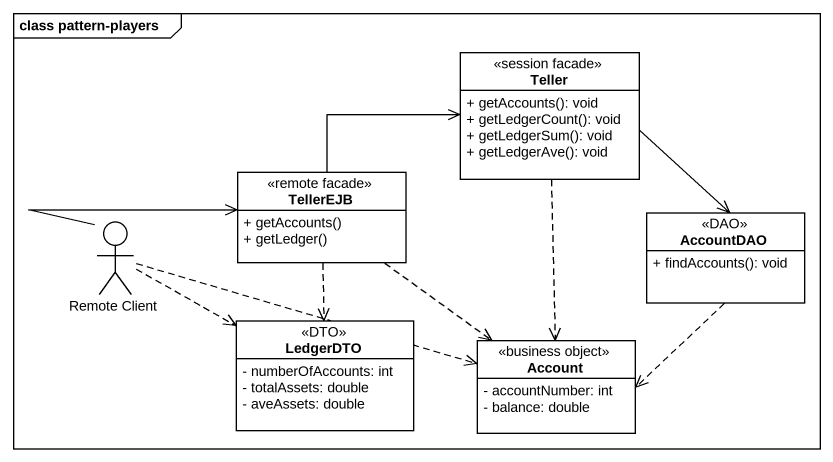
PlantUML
@startuml
mainframe class pattern-players
allowmixing
hide circle
hide empty members
skinparam classAttributeIconSize 0
class Teller <<session facade>> {
  + getAccounts(): void
  + getLedgerCount(): void
  + getLedgerSum(): void
  + getLedgerAve(): void
}
class TellerEJB <<remote facade>> {
  + getAccounts()
  + getLedger()
}
class AccountDAO <<DAO>> {
  + findAccounts(): void
}
actor "Remote Client" as Remote_Client
class LedgerDTO <<DTO>> {
  - numberOfAccounts: int
  - totalAssets: double
  - aveAssets: double
}
class Account <<business object>> {
  - accountNumber: int
  - balance: double
}
Teller --> AccountDAO
Teller ..> Account
TellerEJB -right-> Teller
TellerEJB ..> LedgerDTO
TellerEJB ..> Account
AccountDAO ..> Account
Remote_Client -right-> TellerEJB
Remote_Client .right.> LedgerDTO
Remote_Client .right.> Account
@enduml
